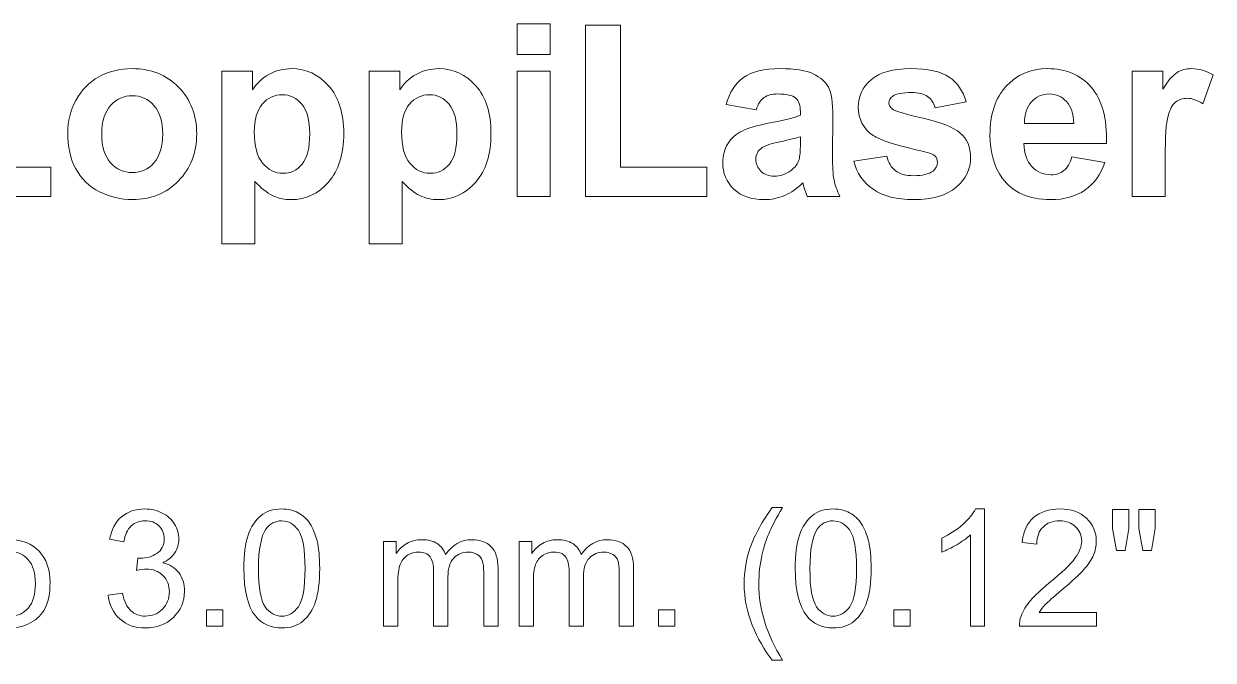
# Model space of a CAD drawing. Header units: millimetres. Extents: x -712 to 738, y -887 to 928.
# Drawn here: x 253.2 to 531.8, y 778.5 to 927.5 of the extents above; entities that cross this region are included whole.
import ezdxf

# ---------------------------------------------------------------- set-up
doc = ezdxf.new("R2010")
doc.units = ezdxf.units.MM
doc.header["$MEASUREMENT"] = 0
doc.layers.add('layer 1', color=7, linetype='Continuous')

msp = doc.modelspace()

# ---------------------------------------------------------------- linework, layer by layer
at = {"layer": 'layer 1', "color": 250, "lineweight": 9}
for points, knots in [([(368.7768, 920.2864), (368.7768, 920.2864), (368.7768, 927.4552), (368.7768, 927.4552), (368.7768, 927.4552), (368.7768, 927.4552), (376.5101, 927.4552), (376.5101, 927.4552), (376.5101, 927.4552), (376.5101, 927.4552), (376.5101, 920.2864), (376.5101, 920.2864), (376.5101, 920.2864), (376.5101, 920.2864), (368.7768, 920.2864), (368.7768, 920.2864)], [0, 0, 0, 0, 0.2, 0.2, 0.2, 0.2, 0.4, 0.4, 0.4, 0.4, 0.6, 0.6, 0.6, 0.6, 1, 1, 1, 1]), ([(231.1391, 887.0388), (231.1391, 887.0388), (231.1391, 927.1165), (231.1391, 927.1165), (231.1391, 927.1165), (231.1391, 927.1165), (239.3239, 927.1165), (239.3239, 927.1165), (239.3239, 927.1165), (239.3239, 927.1165), (239.3239, 893.8689), (239.3239, 893.8689), (239.3239, 893.8689), (239.3239, 893.8689), (259.5886, 893.8689), (259.5886, 893.8689), (259.5886, 893.8689), (259.5886, 893.8689), (259.5886, 887.0388), (259.5886, 887.0388), (259.5886, 887.0388), (259.5886, 887.0388), (231.1391, 887.0388), (231.1391, 887.0388)], [0, 0, 0, 0, 0.14285714, 0.14285714, 0.14285714, 0.14285714, 0.28571429, 0.28571429, 0.28571429, 0.28571429, 0.42857143, 0.42857143, 0.42857143, 0.42857143, 0.57142857, 0.57142857, 0.57142857, 0.57142857, 0.71428571, 0.71428571, 0.71428571, 0.71428571, 1, 1, 1, 1]), ([(384.7421, 887.0388), (384.7421, 887.0388), (384.7421, 927.1165), (384.7421, 927.1165), (384.7421, 927.1165), (384.7421, 927.1165), (392.9269, 927.1165), (392.9269, 927.1165), (392.9269, 927.1165), (392.9269, 927.1165), (392.9269, 893.8689), (392.9269, 893.8689), (392.9269, 893.8689), (392.9269, 893.8689), (413.1916, 893.8689), (413.1916, 893.8689), (413.1916, 893.8689), (413.1916, 893.8689), (413.1916, 887.0388), (413.1916, 887.0388), (413.1916, 887.0388), (413.1916, 887.0388), (384.7421, 887.0388), (384.7421, 887.0388)], [0, 0, 0, 0, 0.14285714, 0.14285714, 0.14285714, 0.14285714, 0.28571429, 0.28571429, 0.28571429, 0.28571429, 0.42857143, 0.42857143, 0.42857143, 0.42857143, 0.57142857, 0.57142857, 0.57142857, 0.57142857, 0.71428571, 0.71428571, 0.71428571, 0.71428571, 1, 1, 1, 1]), ([(263.5305, 902.0444), (263.5305, 904.6222), (264.1608, 907.1153), (265.4309, 909.5237), (265.4309, 909.5237), (266.701, 911.9416), (268.4979, 913.7761), (270.8216, 915.0462), (270.8216, 915.0462), (273.1454, 916.3162), (275.7326, 916.956), (278.602, 916.956), (278.602, 916.956), (283.0331, 916.956), (286.6552, 915.5166), (289.4869, 912.6377), (289.4869, 912.6377), (292.3187, 909.7495), (293.7299, 906.1181), (293.7299, 901.7152), (293.7299, 901.7152), (293.7299, 897.2746), (292.2999, 893.5961), (289.4493, 890.6797), (289.4493, 890.6797), (286.5893, 887.7632), (282.9955, 886.305), (278.6584, 886.305), (278.6584, 886.305), (275.9772, 886.305), (273.4182, 886.9165), (270.9816, 888.1301), (270.9816, 888.1301), (268.5543, 889.3437), (266.701, 891.1218), (265.4309, 893.4738), (265.4309, 893.4738), (264.1608, 895.8164), (263.5305, 898.6764), (263.5305, 902.0444)], [0, 0, 0, 0, 0.09090909, 0.09090909, 0.09090909, 0.09090909, 0.18181818, 0.18181818, 0.18181818, 0.18181818, 0.27272727, 0.27272727, 0.27272727, 0.27272727, 0.36363636, 0.36363636, 0.36363636, 0.36363636, 0.45454545, 0.45454545, 0.45454545, 0.45454545, 0.54545455, 0.54545455, 0.54545455, 0.54545455, 0.63636364, 0.63636364, 0.63636364, 0.63636364, 0.72727273, 0.72727273, 0.72727273, 0.72727273, 0.81818182, 0.81818182, 0.81818182, 0.81818182, 1, 1, 1, 1]), ([(299.591, 916.3351), (299.591, 916.3351), (306.8163, 916.3351), (306.8163, 916.3351), (306.8163, 916.3351), (306.8163, 916.3351), (306.8163, 912.0356), (306.8163, 912.0356), (306.8163, 912.0356), (307.7571, 913.5033), (309.0178, 914.6887), (310.6171, 915.6012), (310.6171, 915.6012), (312.2165, 916.5044), (313.9946, 916.956), (315.942, 916.956), (315.942, 916.956), (319.3382, 916.956), (322.2265, 915.6201), (324.5973, 912.9482), (324.5973, 912.9482), (326.9681, 910.2858), (328.1535, 906.5602), (328.1535, 901.7998), (328.1535, 901.7998), (328.1535, 896.8983), (326.9587, 893.0975), (324.569, 890.3786), (324.569, 890.3786), (322.1794, 887.6597), (319.2818, 886.305), (315.8761, 886.305), (315.8761, 886.305), (314.258, 886.305), (312.7903, 886.6249), (311.4732, 887.274), (311.4732, 887.274), (310.1655, 887.9137), (308.7732, 889.0145), (307.3243, 890.5762), (307.3243, 890.5762), (307.3243, 890.5762), (307.3243, 875.9186), (307.3243, 875.9186), (307.3243, 875.9186), (307.3243, 875.9186), (299.591, 875.9186), (299.591, 875.9186), (299.591, 875.9186), (299.591, 875.9186), (299.591, 916.3351), (299.591, 916.3351)], [0, 0, 0, 0, 0.07142857, 0.07142857, 0.07142857, 0.07142857, 0.14285714, 0.14285714, 0.14285714, 0.14285714, 0.21428571, 0.21428571, 0.21428571, 0.21428571, 0.28571429, 0.28571429, 0.28571429, 0.28571429, 0.35714286, 0.35714286, 0.35714286, 0.35714286, 0.42857143, 0.42857143, 0.42857143, 0.42857143, 0.5, 0.5, 0.5, 0.5, 0.57142857, 0.57142857, 0.57142857, 0.57142857, 0.64285714, 0.64285714, 0.64285714, 0.64285714, 0.71428571, 0.71428571, 0.71428571, 0.71428571, 0.78571429, 0.78571429, 0.78571429, 0.78571429, 0.85714286, 0.85714286, 0.85714286, 0.85714286, 1, 1, 1, 1]), ([(334.071, 916.3351), (334.071, 916.3351), (341.2963, 916.3351), (341.2963, 916.3351), (341.2963, 916.3351), (341.2963, 916.3351), (341.2963, 912.0356), (341.2963, 912.0356), (341.2963, 912.0356), (342.2371, 913.5033), (343.4978, 914.6887), (345.0971, 915.6012), (345.0971, 915.6012), (346.6965, 916.5044), (348.4746, 916.956), (350.422, 916.956), (350.422, 916.956), (353.8182, 916.956), (356.7065, 915.6201), (359.0773, 912.9482), (359.0773, 912.9482), (361.4481, 910.2858), (362.6335, 906.5602), (362.6335, 901.7998), (362.6335, 901.7998), (362.6335, 896.8983), (361.4387, 893.0975), (359.049, 890.3786), (359.049, 890.3786), (356.6594, 887.6597), (353.7618, 886.305), (350.3561, 886.305), (350.3561, 886.305), (348.738, 886.305), (347.2703, 886.6249), (345.9532, 887.274), (345.9532, 887.274), (344.6455, 887.9137), (343.2532, 889.0145), (341.8043, 890.5762), (341.8043, 890.5762), (341.8043, 890.5762), (341.8043, 875.9186), (341.8043, 875.9186), (341.8043, 875.9186), (341.8043, 875.9186), (334.071, 875.9186), (334.071, 875.9186), (334.071, 875.9186), (334.071, 875.9186), (334.071, 916.3351), (334.071, 916.3351)], [0, 0, 0, 0, 0.07142857, 0.07142857, 0.07142857, 0.07142857, 0.14285714, 0.14285714, 0.14285714, 0.14285714, 0.21428571, 0.21428571, 0.21428571, 0.21428571, 0.28571429, 0.28571429, 0.28571429, 0.28571429, 0.35714286, 0.35714286, 0.35714286, 0.35714286, 0.42857143, 0.42857143, 0.42857143, 0.42857143, 0.5, 0.5, 0.5, 0.5, 0.57142857, 0.57142857, 0.57142857, 0.57142857, 0.64285714, 0.64285714, 0.64285714, 0.64285714, 0.71428571, 0.71428571, 0.71428571, 0.71428571, 0.78571429, 0.78571429, 0.78571429, 0.78571429, 0.85714286, 0.85714286, 0.85714286, 0.85714286, 1, 1, 1, 1]), ([(368.7768, 887.0388), (368.7768, 887.0388), (368.7768, 916.3351), (368.7768, 916.3351), (368.7768, 916.3351), (368.7768, 916.3351), (376.5101, 916.3351), (376.5101, 916.3351), (376.5101, 916.3351), (376.5101, 916.3351), (376.5101, 887.0388), (376.5101, 887.0388), (376.5101, 887.0388), (376.5101, 887.0388), (368.7768, 887.0388), (368.7768, 887.0388)], [0, 0, 0, 0, 0.2, 0.2, 0.2, 0.2, 0.4, 0.4, 0.4, 0.4, 0.6, 0.6, 0.6, 0.6, 1, 1, 1, 1]), ([(424.6975, 907.3035), (424.6975, 907.3035), (417.698, 908.5453), (417.698, 908.5453), (417.698, 908.5453), (418.4882, 911.4053), (419.8524, 913.5221), (421.781, 914.8956), (421.781, 914.8956), (423.7096, 916.2692), (426.579, 916.956), (430.3798, 916.956), (430.3798, 916.956), (433.8326, 916.956), (436.4103, 916.5514), (438.1037, 915.7329), (438.1037, 915.7329), (439.7878, 914.9145), (440.9826, 913.8796), (441.6693, 912.6189), (441.6693, 912.6189), (442.3561, 911.3583), (442.7042, 909.0533), (442.7042, 905.6853), (442.7042, 905.6853), (442.7042, 905.6853), (442.5913, 896.6537), (442.5913, 896.6537), (442.5913, 896.6537), (442.5913, 894.0853), (442.7136, 892.1849), (442.9582, 890.9619), (442.9582, 890.9619), (443.2028, 889.7389), (443.6638, 888.4312), (444.3412, 887.0388), (444.3412, 887.0388), (444.3412, 887.0388), (436.6643, 887.0388), (436.6643, 887.0388), (436.6643, 887.0388), (436.4668, 887.5468), (436.2128, 888.2995), (435.9211, 889.2967), (435.9211, 889.2967), (435.7988, 889.7577), (435.7047, 890.0587), (435.6483, 890.1999), (435.6483, 890.1999), (434.3312, 888.9016), (432.92, 887.9326), (431.4147, 887.2834), (431.4147, 887.2834), (429.9095, 886.6343), (428.3101, 886.305), (426.6073, 886.305), (426.6073, 886.305), (423.6061, 886.305), (421.2354, 887.1235), (419.5043, 888.7604), (419.5043, 888.7604), (417.7732, 890.388), (416.9077, 892.4578), (416.9077, 894.9603), (416.9077, 894.9603), (416.9077, 896.6067), (417.3028, 898.0837), (418.0931, 899.382), (418.0931, 899.382), (418.8834, 900.6709), (419.9841, 901.6681), (421.4141, 902.3549), (421.4141, 902.3549), (422.8347, 903.0417), (424.8856, 903.6438), (427.5669, 904.1612), (427.5669, 904.1612), (431.1795, 904.8386), (433.6914, 905.4783), (435.0838, 906.0616), (435.0838, 906.0616), (435.0838, 906.0616), (435.0838, 906.8425), (435.0838, 906.8425), (435.0838, 906.8425), (435.0838, 908.3477), (434.7169, 909.4202), (433.9831, 910.0694), (433.9831, 910.0694), (433.2399, 910.7091), (431.8475, 911.029), (429.806, 911.029), (429.806, 911.029), (428.423, 911.029), (427.3505, 910.7562), (426.579, 910.2011), (426.579, 910.2011), (425.7982, 909.6554), (425.1773, 908.6864), (424.6975, 907.3035)], [0, 0, 0, 0, 0.03846154, 0.03846154, 0.03846154, 0.03846154, 0.07692308, 0.07692308, 0.07692308, 0.07692308, 0.11538462, 0.11538462, 0.11538462, 0.11538462, 0.15384615, 0.15384615, 0.15384615, 0.15384615, 0.19230769, 0.19230769, 0.19230769, 0.19230769, 0.23076923, 0.23076923, 0.23076923, 0.23076923, 0.26923077, 0.26923077, 0.26923077, 0.26923077, 0.30769231, 0.30769231, 0.30769231, 0.30769231, 0.34615385, 0.34615385, 0.34615385, 0.34615385, 0.38461538, 0.38461538, 0.38461538, 0.38461538, 0.42307692, 0.42307692, 0.42307692, 0.42307692, 0.46153846, 0.46153846, 0.46153846, 0.46153846, 0.5, 0.5, 0.5, 0.5, 0.53846154, 0.53846154, 0.53846154, 0.53846154, 0.57692308, 0.57692308, 0.57692308, 0.57692308, 0.61538462, 0.61538462, 0.61538462, 0.61538462, 0.65384615, 0.65384615, 0.65384615, 0.65384615, 0.69230769, 0.69230769, 0.69230769, 0.69230769, 0.73076923, 0.73076923, 0.73076923, 0.73076923, 0.76923077, 0.76923077, 0.76923077, 0.76923077, 0.80769231, 0.80769231, 0.80769231, 0.80769231, 0.84615385, 0.84615385, 0.84615385, 0.84615385, 0.88461538, 0.88461538, 0.88461538, 0.88461538, 0.92307692, 0.92307692, 0.92307692, 0.92307692, 1, 1, 1, 1]), ([(447.5681, 895.2801), (447.5681, 895.2801), (455.3578, 896.4655), (455.3578, 896.4655), (455.3578, 896.4655), (455.6871, 894.9697), (456.3551, 893.8313), (457.3711, 893.0599), (457.3711, 893.0599), (458.3778, 892.279), (459.7984, 891.8933), (461.6141, 891.8933), (461.6141, 891.8933), (463.618, 891.8933), (465.1233, 892.2602), (466.1393, 892.994), (466.1393, 892.994), (466.8167, 893.5114), (467.1554, 894.2076), (467.1554, 895.0732), (467.1554, 895.0732), (467.1554, 895.6565), (466.9672, 896.1457), (466.6003, 896.5314), (466.6003, 896.5314), (466.2146, 896.8983), (465.3491, 897.2464), (464.0131, 897.5569), (464.0131, 897.5569), (457.7569, 898.9398), (453.7961, 900.2005), (452.1215, 901.3388), (452.1215, 901.3388), (449.7978, 902.9288), (448.6406, 905.1302), (448.6406, 907.9432), (448.6406, 907.9432), (448.6406, 910.4927), (449.6472, 912.6283), (451.6511, 914.3594), (451.6511, 914.3594), (453.655, 916.0904), (456.7596, 916.956), (460.965, 916.956), (460.965, 916.956), (464.9727, 916.956), (467.955, 916.2974), (469.9025, 914.9897), (469.9025, 914.9897), (471.8499, 913.6726), (473.1953, 911.7346), (473.9291, 909.1662), (473.9291, 909.1662), (473.9291, 909.1662), (466.6473, 907.8115), (466.6473, 907.8115), (466.6473, 907.8115), (466.3369, 908.9592), (465.7348, 909.8436), (464.8598, 910.4551), (464.8598, 910.4551), (463.9849, 911.0666), (462.7337, 911.3677), (461.1061, 911.3677), (461.1061, 911.3677), (459.0552, 911.3677), (457.5875, 911.0854), (456.6938, 910.5116), (456.6938, 910.5116), (456.1011, 910.107), (455.8094, 909.5802), (455.8094, 908.9404), (455.8094, 908.9404), (455.8094, 908.3854), (456.0634, 907.915), (456.5809, 907.5292), (456.5809, 907.5292), (457.2865, 907.0118), (459.7043, 906.2874), (463.8438, 905.3466), (463.8438, 905.3466), (467.9833, 904.4058), (470.8715, 903.258), (472.5085, 901.8939), (472.5085, 901.8939), (474.136, 900.5203), (474.9451, 898.5917), (474.9451, 896.1268), (474.9451, 896.1268), (474.9451, 893.4456), (473.8256, 891.1312), (471.5771, 889.2026), (471.5771, 889.2026), (469.338, 887.274), (466.017, 886.305), (461.6141, 886.305), (461.6141, 886.305), (457.6252, 886.305), (454.4641, 887.1141), (452.1309, 888.7228), (452.1309, 888.7228), (449.8072, 890.3316), (448.2831, 892.5142), (447.5681, 895.2801)], [0, 0, 0, 0, 0.03703704, 0.03703704, 0.03703704, 0.03703704, 0.07407407, 0.07407407, 0.07407407, 0.07407407, 0.11111111, 0.11111111, 0.11111111, 0.11111111, 0.14814815, 0.14814815, 0.14814815, 0.14814815, 0.18518519, 0.18518519, 0.18518519, 0.18518519, 0.22222222, 0.22222222, 0.22222222, 0.22222222, 0.25925926, 0.25925926, 0.25925926, 0.25925926, 0.2962963, 0.2962963, 0.2962963, 0.2962963, 0.33333333, 0.33333333, 0.33333333, 0.33333333, 0.37037037, 0.37037037, 0.37037037, 0.37037037, 0.40740741, 0.40740741, 0.40740741, 0.40740741, 0.44444444, 0.44444444, 0.44444444, 0.44444444, 0.48148148, 0.48148148, 0.48148148, 0.48148148, 0.51851852, 0.51851852, 0.51851852, 0.51851852, 0.55555556, 0.55555556, 0.55555556, 0.55555556, 0.59259259, 0.59259259, 0.59259259, 0.59259259, 0.62962963, 0.62962963, 0.62962963, 0.62962963, 0.66666667, 0.66666667, 0.66666667, 0.66666667, 0.7037037, 0.7037037, 0.7037037, 0.7037037, 0.74074074, 0.74074074, 0.74074074, 0.74074074, 0.77777778, 0.77777778, 0.77777778, 0.77777778, 0.81481481, 0.81481481, 0.81481481, 0.81481481, 0.85185185, 0.85185185, 0.85185185, 0.85185185, 0.88888889, 0.88888889, 0.88888889, 0.88888889, 0.92592593, 0.92592593, 0.92592593, 0.92592593, 1, 1, 1, 1]), ([(498.6625, 896.2962), (498.6625, 896.2962), (506.3958, 894.9979), (506.3958, 894.9979), (506.3958, 894.9979), (505.4079, 892.1661), (503.8368, 890.0117), (501.7012, 888.5253), (501.7012, 888.5253), (499.5562, 887.0482), (496.875, 886.305), (493.6669, 886.305), (493.6669, 886.305), (488.5772, 886.305), (484.8046, 887.9702), (482.368, 891.3006), (482.368, 891.3006), (480.4393, 893.9724), (479.4703, 897.3405), (479.4703, 901.4141), (479.4703, 901.4141), (479.4703, 906.2686), (480.7404, 910.0788), (483.2711, 912.8259), (483.2711, 912.8259), (485.8018, 915.5824), (489.0099, 916.956), (492.886, 916.956), (492.886, 916.956), (497.2325, 916.956), (500.6664, 915.5166), (503.1877, 912.6377), (503.1877, 912.6377), (505.6996, 909.7589), (506.9038, 905.3466), (506.7909, 899.4008), (506.7909, 899.4008), (506.7909, 899.4008), (487.4294, 899.4008), (487.4294, 899.4008), (487.4294, 899.4008), (487.4859, 897.1053), (488.1068, 895.3178), (489.3016, 894.0383), (489.3016, 894.0383), (490.487, 892.7588), (491.9734, 892.1191), (493.7421, 892.1191), (493.7421, 892.1191), (494.9558, 892.1191), (495.9718, 892.4484), (496.7903, 893.1069), (496.7903, 893.1069), (497.6182, 893.7655), (498.2391, 894.8286), (498.6625, 896.2962)], [0, 0, 0, 0, 0.06666667, 0.06666667, 0.06666667, 0.06666667, 0.13333333, 0.13333333, 0.13333333, 0.13333333, 0.2, 0.2, 0.2, 0.2, 0.26666667, 0.26666667, 0.26666667, 0.26666667, 0.33333333, 0.33333333, 0.33333333, 0.33333333, 0.4, 0.4, 0.4, 0.4, 0.46666667, 0.46666667, 0.46666667, 0.46666667, 0.53333333, 0.53333333, 0.53333333, 0.53333333, 0.6, 0.6, 0.6, 0.6, 0.66666667, 0.66666667, 0.66666667, 0.66666667, 0.73333333, 0.73333333, 0.73333333, 0.73333333, 0.8, 0.8, 0.8, 0.8, 0.86666667, 0.86666667, 0.86666667, 0.86666667, 1, 1, 1, 1]), ([(520.517, 887.0388), (520.517, 887.0388), (512.7837, 887.0388), (512.7837, 887.0388), (512.7837, 887.0388), (512.7837, 887.0388), (512.7837, 916.3351), (512.7837, 916.3351), (512.7837, 916.3351), (512.7837, 916.3351), (519.9526, 916.3351), (519.9526, 916.3351), (519.9526, 916.3351), (519.9526, 916.3351), (519.9526, 912.1768), (519.9526, 912.1768), (519.9526, 912.1768), (521.185, 914.143), (522.2951, 915.4319), (523.283, 916.0434), (523.283, 916.0434), (524.2708, 916.6549), (525.3903, 916.956), (526.6416, 916.956), (526.6416, 916.956), (528.4103, 916.956), (530.1131, 916.4668), (531.7501, 915.4977), (531.7501, 915.4977), (531.7501, 915.4977), (529.3511, 908.7429), (529.3511, 908.7429), (529.3511, 908.7429), (528.0434, 909.5896), (526.8298, 910.0129), (525.7102, 910.0129), (525.7102, 910.0129), (524.6189, 910.0129), (523.6969, 909.7119), (522.9443, 909.1192), (522.9443, 909.1192), (522.1917, 908.5171), (521.599, 907.4446), (521.1662, 905.8829), (521.1662, 905.8829), (520.7334, 904.3211), (520.517, 901.0472), (520.517, 896.0704), (520.517, 896.0704), (520.517, 896.0704), (520.517, 887.0388), (520.517, 887.0388)], [0, 0, 0, 0, 0.07142857, 0.07142857, 0.07142857, 0.07142857, 0.14285714, 0.14285714, 0.14285714, 0.14285714, 0.21428571, 0.21428571, 0.21428571, 0.21428571, 0.28571429, 0.28571429, 0.28571429, 0.28571429, 0.35714286, 0.35714286, 0.35714286, 0.35714286, 0.42857143, 0.42857143, 0.42857143, 0.42857143, 0.5, 0.5, 0.5, 0.5, 0.57142857, 0.57142857, 0.57142857, 0.57142857, 0.64285714, 0.64285714, 0.64285714, 0.64285714, 0.71428571, 0.71428571, 0.71428571, 0.71428571, 0.78571429, 0.78571429, 0.78571429, 0.78571429, 0.85714286, 0.85714286, 0.85714286, 0.85714286, 1, 1, 1, 1]), ([(307.2114, 902.1385), (307.2114, 898.8363), (307.8606, 896.3997), (309.1683, 894.8191), (309.1683, 894.8191), (310.4666, 893.248), (312.0565, 892.4578), (313.9193, 892.4578), (313.9193, 892.4578), (315.7162, 892.4578), (317.2121, 893.1822), (318.4069, 894.631), (318.4069, 894.631), (319.6017, 896.0798), (320.1944, 898.4506), (320.1944, 901.7528), (320.1944, 901.7528), (320.1944, 904.8386), (319.5829, 907.1247), (318.3504, 908.6206), (318.3504, 908.6206), (317.1274, 910.1164), (315.6033, 910.8596), (313.7876, 910.8596), (313.7876, 910.8596), (311.8966, 910.8596), (310.3255, 910.1258), (309.0836, 908.6582), (309.0836, 908.6582), (307.8324, 907.1906), (307.2114, 905.0173), (307.2114, 902.1385)], [0, 0, 0, 0, 0.11111111, 0.11111111, 0.11111111, 0.11111111, 0.22222222, 0.22222222, 0.22222222, 0.22222222, 0.33333333, 0.33333333, 0.33333333, 0.33333333, 0.44444444, 0.44444444, 0.44444444, 0.44444444, 0.55555556, 0.55555556, 0.55555556, 0.55555556, 0.66666667, 0.66666667, 0.66666667, 0.66666667, 0.77777778, 0.77777778, 0.77777778, 0.77777778, 1, 1, 1, 1]), ([(341.6914, 902.1385), (341.6914, 898.8363), (342.3406, 896.3997), (343.6483, 894.8191), (343.6483, 894.8191), (344.9466, 893.248), (346.5365, 892.4578), (348.3993, 892.4578), (348.3993, 892.4578), (350.1962, 892.4578), (351.6921, 893.1822), (352.8869, 894.631), (352.8869, 894.631), (354.0817, 896.0798), (354.6744, 898.4506), (354.6744, 901.7528), (354.6744, 901.7528), (354.6744, 904.8386), (354.0629, 907.1247), (352.8304, 908.6206), (352.8304, 908.6206), (351.6074, 910.1164), (350.0833, 910.8596), (348.2676, 910.8596), (348.2676, 910.8596), (346.3766, 910.8596), (344.8055, 910.1258), (343.5636, 908.6582), (343.5636, 908.6582), (342.3124, 907.1906), (341.6914, 905.0173), (341.6914, 902.1385)], [0, 0, 0, 0, 0.11111111, 0.11111111, 0.11111111, 0.11111111, 0.22222222, 0.22222222, 0.22222222, 0.22222222, 0.33333333, 0.33333333, 0.33333333, 0.33333333, 0.44444444, 0.44444444, 0.44444444, 0.44444444, 0.55555556, 0.55555556, 0.55555556, 0.55555556, 0.66666667, 0.66666667, 0.66666667, 0.66666667, 0.77777778, 0.77777778, 0.77777778, 0.77777778, 1, 1, 1, 1]), ([(499.1141, 904.1424), (499.0576, 906.3909), (498.4837, 908.1031), (497.383, 909.2697), (497.383, 909.2697), (496.2823, 910.4457), (494.9463, 911.029), (493.3658, 911.029), (493.3658, 911.029), (491.6818, 911.029), (490.2894, 910.4081), (489.1887, 909.1756), (489.1887, 909.1756), (488.088, 907.9432), (487.5517, 906.2592), (487.5705, 904.1424), (487.5705, 904.1424), (487.5705, 904.1424), (499.1141, 904.1424), (499.1141, 904.1424)], [0, 0, 0, 0, 0.16666667, 0.16666667, 0.16666667, 0.16666667, 0.33333333, 0.33333333, 0.33333333, 0.33333333, 0.5, 0.5, 0.5, 0.5, 0.66666667, 0.66666667, 0.66666667, 0.66666667, 1, 1, 1, 1]), ([(271.4896, 901.6305), (271.4896, 898.7234), (272.1764, 896.4938), (273.5499, 894.9509), (273.5499, 894.9509), (274.9329, 893.3986), (276.6263, 892.6271), (278.649, 892.6271), (278.649, 892.6271), (280.6623, 892.6271), (282.3557, 893.3986), (283.7199, 894.9509), (283.7199, 894.9509), (285.084, 896.4938), (285.7708, 898.7422), (285.7708, 901.6869), (285.7708, 901.6869), (285.7708, 904.5563), (285.084, 906.7672), (283.7199, 908.3101), (283.7199, 908.3101), (282.3557, 909.8624), (280.6623, 910.6339), (278.649, 910.6339), (278.649, 910.6339), (276.6263, 910.6339), (274.9329, 909.8624), (273.5499, 908.3101), (273.5499, 908.3101), (272.1764, 906.7672), (271.4896, 904.5375), (271.4896, 901.6305)], [0, 0, 0, 0, 0.11111111, 0.11111111, 0.11111111, 0.11111111, 0.22222222, 0.22222222, 0.22222222, 0.22222222, 0.33333333, 0.33333333, 0.33333333, 0.33333333, 0.44444444, 0.44444444, 0.44444444, 0.44444444, 0.55555556, 0.55555556, 0.55555556, 0.55555556, 0.66666667, 0.66666667, 0.66666667, 0.66666667, 0.77777778, 0.77777778, 0.77777778, 0.77777778, 1, 1, 1, 1]), ([(435.0838, 901.0378), (434.096, 900.7085), (432.5249, 900.3134), (430.3704, 899.8524), (430.3704, 899.8524), (428.2254, 899.3914), (426.8142, 898.9398), (426.1557, 898.5071), (426.1557, 898.5071), (425.149, 897.7826), (424.641, 896.8795), (424.641, 895.7788), (424.641, 895.7788), (424.641, 894.6874), (425.0456, 893.7561), (425.8546, 892.9658), (425.8546, 892.9658), (426.6637, 892.1755), (427.6892, 891.7804), (428.9404, 891.7804), (428.9404, 891.7804), (430.3328, 891.7804), (431.6687, 892.2414), (432.9388, 893.1539), (432.9388, 893.1539), (433.8702, 893.8595), (434.4911, 894.7063), (434.7828, 895.7223), (434.7828, 895.7223), (434.9803, 896.3809), (435.0838, 897.6415), (435.0838, 899.4949), (435.0838, 899.4949), (435.0838, 899.4949), (435.0838, 901.0378), (435.0838, 901.0378)], [0, 0, 0, 0, 0.1, 0.1, 0.1, 0.1, 0.2, 0.2, 0.2, 0.2, 0.3, 0.3, 0.3, 0.3, 0.4, 0.4, 0.4, 0.4, 0.5, 0.5, 0.5, 0.5, 0.6, 0.6, 0.6, 0.6, 0.7, 0.7, 0.7, 0.7, 0.8, 0.8, 0.8, 0.8, 1, 1, 1, 1]), ([(272.9913, 793.7429), (272.9913, 793.7429), (276.3442, 794.2001), (276.3442, 794.2001), (276.3442, 794.2001), (276.7316, 792.295), (277.3793, 790.9233), (278.3001, 790.0851), (278.3001, 790.0851), (279.2209, 789.2468), (280.3513, 788.8277), (281.6912, 788.8277), (281.6912, 788.8277), (283.2788, 788.8277), (284.6187, 789.3738), (285.6983, 790.4661), (285.6983, 790.4661), (286.7778, 791.5584), (287.3176, 792.911), (287.3176, 794.524), (287.3176, 794.524), (287.3176, 796.0607), (286.8159, 797.3308), (285.8062, 798.3341), (285.8062, 798.3341), (284.8029, 799.3311), (283.5265, 799.8328), (281.9706, 799.8328), (281.9706, 799.8328), (281.3356, 799.8328), (280.5482, 799.7058), (279.602, 799.4581), (279.602, 799.4581), (279.602, 799.4581), (279.9766, 802.392), (279.9766, 802.392), (279.9766, 802.392), (280.1989, 802.3666), (280.383, 802.3539), (280.5164, 802.3539), (280.5164, 802.3539), (281.9516, 802.3539), (283.2343, 802.7286), (284.3837, 803.4715), (284.3837, 803.4715), (285.5268, 804.2145), (286.0983, 805.3576), (286.0983, 806.9007), (286.0983, 806.9007), (286.0983, 808.1263), (285.6792, 809.1424), (284.8473, 809.9489), (284.8473, 809.9489), (284.0154, 810.7554), (282.9422, 811.1554), (281.6277, 811.1554), (281.6277, 811.1554), (280.3195, 811.1554), (279.2336, 810.7427), (278.3636, 809.9171), (278.3636, 809.9171), (277.4937, 809.0916), (276.9348, 807.8533), (276.6872, 806.2022), (276.6872, 806.2022), (276.6872, 806.2022), (273.3342, 806.8118), (273.3342, 806.8118), (273.3342, 806.8118), (273.747, 809.0598), (274.6741, 810.8062), (276.1283, 812.0445), (276.1283, 812.0445), (277.5762, 813.2828), (279.386, 813.8988), (281.5452, 813.8988), (281.5452, 813.8988), (283.0311, 813.8988), (284.4028, 813.5813), (285.6538, 812.9399), (285.6538, 812.9399), (286.9112, 812.3048), (287.8701, 811.4348), (288.5305, 810.3362), (288.5305, 810.3362), (289.1973, 809.2313), (289.5275, 808.0628), (289.5275, 806.8245), (289.5275, 806.8245), (289.5275, 805.6497), (289.21, 804.5829), (288.5813, 803.6176), (288.5813, 803.6176), (287.9463, 802.6524), (287.0064, 801.884), (285.7681, 801.3124), (285.7681, 801.3124), (287.3811, 800.9441), (288.6321, 800.1694), (289.5275, 798.9946), (289.5275, 798.9946), (290.4165, 797.8261), (290.8611, 796.3528), (290.8611, 794.5938), (290.8611, 794.5938), (290.8611, 792.2124), (289.9911, 790.1867), (288.2574, 788.5293), (288.2574, 788.5293), (286.5175, 786.8718), (284.3202, 786.0463), (281.6658, 786.0463), (281.6658, 786.0463), (279.2717, 786.0463), (277.2841, 786.7639), (275.7029, 788.1927), (275.7029, 788.1927), (274.1153, 789.6215), (273.2135, 791.4694), (272.9913, 793.7429)], [0, 0, 0, 0, 0.03225806, 0.03225806, 0.03225806, 0.03225806, 0.06451613, 0.06451613, 0.06451613, 0.06451613, 0.09677419, 0.09677419, 0.09677419, 0.09677419, 0.12903226, 0.12903226, 0.12903226, 0.12903226, 0.16129032, 0.16129032, 0.16129032, 0.16129032, 0.19354839, 0.19354839, 0.19354839, 0.19354839, 0.22580645, 0.22580645, 0.22580645, 0.22580645, 0.25806452, 0.25806452, 0.25806452, 0.25806452, 0.29032258, 0.29032258, 0.29032258, 0.29032258, 0.32258065, 0.32258065, 0.32258065, 0.32258065, 0.35483871, 0.35483871, 0.35483871, 0.35483871, 0.38709677, 0.38709677, 0.38709677, 0.38709677, 0.41935484, 0.41935484, 0.41935484, 0.41935484, 0.4516129, 0.4516129, 0.4516129, 0.4516129, 0.48387097, 0.48387097, 0.48387097, 0.48387097, 0.51612903, 0.51612903, 0.51612903, 0.51612903, 0.5483871, 0.5483871, 0.5483871, 0.5483871, 0.58064516, 0.58064516, 0.58064516, 0.58064516, 0.61290323, 0.61290323, 0.61290323, 0.61290323, 0.64516129, 0.64516129, 0.64516129, 0.64516129, 0.67741935, 0.67741935, 0.67741935, 0.67741935, 0.70967742, 0.70967742, 0.70967742, 0.70967742, 0.74193548, 0.74193548, 0.74193548, 0.74193548, 0.77419355, 0.77419355, 0.77419355, 0.77419355, 0.80645161, 0.80645161, 0.80645161, 0.80645161, 0.83870968, 0.83870968, 0.83870968, 0.83870968, 0.87096774, 0.87096774, 0.87096774, 0.87096774, 0.90322581, 0.90322581, 0.90322581, 0.90322581, 0.93548387, 0.93548387, 0.93548387, 0.93548387, 1, 1, 1, 1]), ([(304.7683, 799.9662), (304.7683, 803.1858), (305.0985, 805.7894), (305.7589, 807.758), (305.7589, 807.758), (306.4257, 809.733), (307.41, 811.2507), (308.7182, 812.3112), (308.7182, 812.3112), (310.02, 813.3717), (311.6647, 813.8988), (313.646, 813.8988), (313.646, 813.8988), (315.1066, 813.8988), (316.3894, 813.6067), (317.5007, 813.0161), (317.5007, 813.0161), (318.6056, 812.4255), (319.5201, 811.5746), (320.2313, 810.4632), (320.2313, 810.4632), (320.9425, 809.3583), (321.5014, 808.0057), (321.9078, 806.4117), (321.9078, 806.4117), (322.3206, 804.8178), (322.5238, 802.6651), (322.5238, 799.9662), (322.5238, 799.9662), (322.5238, 796.7656), (322.1935, 794.1747), (321.5395, 792.2061), (321.5395, 792.2061), (320.8854, 790.2311), (319.9011, 788.7134), (318.5929, 787.6466), (318.5929, 787.6466), (317.2911, 786.5797), (315.64, 786.0463), (313.646, 786.0463), (313.646, 786.0463), (311.0233, 786.0463), (308.9595, 786.9798), (307.4608, 788.8531), (307.4608, 788.8531), (305.6637, 791.1392), (304.7683, 794.8415), (304.7683, 799.9662)], [0, 0, 0, 0, 0.07692308, 0.07692308, 0.07692308, 0.07692308, 0.15384615, 0.15384615, 0.15384615, 0.15384615, 0.23076923, 0.23076923, 0.23076923, 0.23076923, 0.30769231, 0.30769231, 0.30769231, 0.30769231, 0.38461538, 0.38461538, 0.38461538, 0.38461538, 0.46153846, 0.46153846, 0.46153846, 0.46153846, 0.53846154, 0.53846154, 0.53846154, 0.53846154, 0.61538462, 0.61538462, 0.61538462, 0.61538462, 0.69230769, 0.69230769, 0.69230769, 0.69230769, 0.76923077, 0.76923077, 0.76923077, 0.76923077, 0.84615385, 0.84615385, 0.84615385, 0.84615385, 1, 1, 1, 1]), ([(428.5106, 778.5021), (426.6691, 780.8327), (425.1069, 783.557), (423.8305, 786.6813), (423.8305, 786.6813), (422.554, 789.8057), (421.919, 793.0443), (421.919, 796.3909), (421.919, 796.3909), (421.919, 799.3438), (422.3953, 802.1697), (423.3478, 804.8686), (423.3478, 804.8686), (424.4655, 808.0057), (426.1864, 811.13), (428.5106, 814.2417), (428.5106, 814.2417), (428.5106, 814.2417), (430.9111, 814.2417), (430.9111, 814.2417), (430.9111, 814.2417), (429.4124, 811.6635), (428.4154, 809.8219), (427.9328, 808.7169), (427.9328, 808.7169), (427.1771, 807.0087), (426.5801, 805.2242), (426.1483, 803.3636), (426.1483, 803.3636), (425.6149, 801.0457), (425.3482, 798.7152), (425.3482, 796.3719), (425.3482, 796.3719), (425.3482, 790.4089), (427.2025, 784.4523), (430.9111, 778.5021), (430.9111, 778.5021), (430.9111, 778.5021), (428.5106, 778.5021), (428.5106, 778.5021)], [0, 0, 0, 0, 0.09090909, 0.09090909, 0.09090909, 0.09090909, 0.18181818, 0.18181818, 0.18181818, 0.18181818, 0.27272727, 0.27272727, 0.27272727, 0.27272727, 0.36363636, 0.36363636, 0.36363636, 0.36363636, 0.45454545, 0.45454545, 0.45454545, 0.45454545, 0.54545455, 0.54545455, 0.54545455, 0.54545455, 0.63636364, 0.63636364, 0.63636364, 0.63636364, 0.72727273, 0.72727273, 0.72727273, 0.72727273, 0.81818182, 0.81818182, 0.81818182, 0.81818182, 1, 1, 1, 1]), ([(433.883, 799.9662), (433.883, 803.1858), (434.2132, 805.7894), (434.8736, 807.758), (434.8736, 807.758), (435.5404, 809.733), (436.5247, 811.2507), (437.8329, 812.3112), (437.8329, 812.3112), (439.1347, 813.3717), (440.7794, 813.8988), (442.7607, 813.8988), (442.7607, 813.8988), (444.2213, 813.8988), (445.5041, 813.6067), (446.6154, 813.0161), (446.6154, 813.0161), (447.7203, 812.4255), (448.6348, 811.5746), (449.346, 810.4632), (449.346, 810.4632), (450.0572, 809.3583), (450.6161, 808.0057), (451.0225, 806.4117), (451.0225, 806.4117), (451.4353, 804.8178), (451.6385, 802.6651), (451.6385, 799.9662), (451.6385, 799.9662), (451.6385, 796.7656), (451.3082, 794.1747), (450.6542, 792.2061), (450.6542, 792.2061), (450.0001, 790.2311), (449.0158, 788.7134), (447.7076, 787.6466), (447.7076, 787.6466), (446.4058, 786.5797), (444.7547, 786.0463), (442.7607, 786.0463), (442.7607, 786.0463), (440.138, 786.0463), (438.0742, 786.9798), (436.5755, 788.8531), (436.5755, 788.8531), (434.7784, 791.1392), (433.883, 794.8415), (433.883, 799.9662)], [0, 0, 0, 0, 0.07692308, 0.07692308, 0.07692308, 0.07692308, 0.15384615, 0.15384615, 0.15384615, 0.15384615, 0.23076923, 0.23076923, 0.23076923, 0.23076923, 0.30769231, 0.30769231, 0.30769231, 0.30769231, 0.38461538, 0.38461538, 0.38461538, 0.38461538, 0.46153846, 0.46153846, 0.46153846, 0.46153846, 0.53846154, 0.53846154, 0.53846154, 0.53846154, 0.61538462, 0.61538462, 0.61538462, 0.61538462, 0.69230769, 0.69230769, 0.69230769, 0.69230769, 0.76923077, 0.76923077, 0.76923077, 0.76923077, 0.84615385, 0.84615385, 0.84615385, 0.84615385, 1, 1, 1, 1]), ([(478.2336, 786.5035), (478.2336, 786.5035), (474.8806, 786.5035), (474.8806, 786.5035), (474.8806, 786.5035), (474.8806, 786.5035), (474.8806, 807.8533), (474.8806, 807.8533), (474.8806, 807.8533), (474.0741, 807.0785), (473.0136, 806.3101), (471.7055, 805.5418), (471.7055, 805.5418), (470.3973, 804.7734), (469.2162, 804.1955), (468.1747, 803.8145), (468.1747, 803.8145), (468.1747, 803.8145), (468.1747, 807.0531), (468.1747, 807.0531), (468.1747, 807.0531), (470.048, 807.9295), (471.6864, 808.9963), (473.0899, 810.2537), (473.0899, 810.2537), (474.4933, 811.5047), (475.4903, 812.7176), (476.0745, 813.8988), (476.0745, 813.8988), (476.0745, 813.8988), (478.2336, 813.8988), (478.2336, 813.8988), (478.2336, 813.8988), (478.2336, 813.8988), (478.2336, 786.5035), (478.2336, 786.5035)], [0, 0, 0, 0, 0.1, 0.1, 0.1, 0.1, 0.2, 0.2, 0.2, 0.2, 0.3, 0.3, 0.3, 0.3, 0.4, 0.4, 0.4, 0.4, 0.5, 0.5, 0.5, 0.5, 0.6, 0.6, 0.6, 0.6, 0.7, 0.7, 0.7, 0.7, 0.8, 0.8, 0.8, 0.8, 1, 1, 1, 1]), ([(504.416, 789.7041), (504.416, 789.7041), (504.416, 786.5035), (504.416, 786.5035), (504.416, 786.5035), (504.416, 786.5035), (486.3557, 786.5035), (486.3557, 786.5035), (486.3557, 786.5035), (486.3303, 787.31), (486.4636, 788.0847), (486.7494, 788.8341), (486.7494, 788.8341), (487.2129, 790.0597), (487.9559, 791.2726), (488.9783, 792.4601), (488.9783, 792.4601), (490.0007, 793.6476), (491.4613, 795.0193), (493.3601, 796.5751), (493.3601, 796.5751), (496.313, 799.0073), (498.3197, 800.9314), (499.3675, 802.3539), (499.3675, 802.3539), (500.4216, 803.7764), (500.9487, 805.1226), (500.9487, 806.3927), (500.9487, 806.3927), (500.9487, 807.7199), (500.4724, 808.8376), (499.5199, 809.752), (499.5199, 809.752), (498.5673, 810.6601), (497.3227, 811.1173), (495.7922, 811.1173), (495.7922, 811.1173), (494.1729, 811.1173), (492.8774, 810.6347), (491.9058, 809.6695), (491.9058, 809.6695), (490.9342, 808.7106), (490.4453, 807.377), (490.4326, 805.6688), (490.4326, 805.6688), (490.4326, 805.6688), (487.0034, 806.0117), (487.0034, 806.0117), (487.0034, 806.0117), (487.2383, 808.5772), (488.1274, 810.5331), (489.6642, 811.8794), (489.6642, 811.8794), (491.2073, 813.2256), (493.2712, 813.8988), (495.8684, 813.8988), (495.8684, 813.8988), (498.4848, 813.8988), (500.5613, 813.1748), (502.0854, 811.7206), (502.0854, 811.7206), (503.6158, 810.2664), (504.3779, 808.4629), (504.3779, 806.3165), (504.3779, 806.3165), (504.3779, 805.2242), (504.1556, 804.151), (503.7047, 803.0969), (503.7047, 803.0969), (503.2602, 802.0364), (502.5172, 800.9251), (501.4821, 799.7566), (501.4821, 799.7566), (500.4407, 798.5945), (498.7197, 796.9879), (496.3193, 794.9558), (496.3193, 794.9558), (494.3063, 793.2666), (493.0108, 792.1235), (492.4393, 791.5203), (492.4393, 791.5203), (491.8677, 790.917), (491.3978, 790.3137), (491.0231, 789.7041), (491.0231, 789.7041), (491.0231, 789.7041), (504.416, 789.7041), (504.416, 789.7041)], [0, 0, 0, 0, 0.04347826, 0.04347826, 0.04347826, 0.04347826, 0.08695652, 0.08695652, 0.08695652, 0.08695652, 0.13043478, 0.13043478, 0.13043478, 0.13043478, 0.17391304, 0.17391304, 0.17391304, 0.17391304, 0.2173913, 0.2173913, 0.2173913, 0.2173913, 0.26086957, 0.26086957, 0.26086957, 0.26086957, 0.30434783, 0.30434783, 0.30434783, 0.30434783, 0.34782609, 0.34782609, 0.34782609, 0.34782609, 0.39130435, 0.39130435, 0.39130435, 0.39130435, 0.43478261, 0.43478261, 0.43478261, 0.43478261, 0.47826087, 0.47826087, 0.47826087, 0.47826087, 0.52173913, 0.52173913, 0.52173913, 0.52173913, 0.56521739, 0.56521739, 0.56521739, 0.56521739, 0.60869565, 0.60869565, 0.60869565, 0.60869565, 0.65217391, 0.65217391, 0.65217391, 0.65217391, 0.69565217, 0.69565217, 0.69565217, 0.69565217, 0.73913043, 0.73913043, 0.73913043, 0.73913043, 0.7826087, 0.7826087, 0.7826087, 0.7826087, 0.82608696, 0.82608696, 0.82608696, 0.82608696, 0.86956522, 0.86956522, 0.86956522, 0.86956522, 0.91304348, 0.91304348, 0.91304348, 0.91304348, 1, 1, 1, 1]), ([(509.1215, 804.1447), (509.1215, 804.1447), (508.1944, 809.3265), (508.1944, 809.3265), (508.1944, 809.3265), (508.1944, 809.3265), (508.1944, 813.7845), (508.1944, 813.7845), (508.1944, 813.7845), (508.1944, 813.7845), (512.0046, 813.7845), (512.0046, 813.7845), (512.0046, 813.7845), (512.0046, 813.7845), (512.0046, 809.3265), (512.0046, 809.3265), (512.0046, 809.3265), (512.0046, 809.3265), (511.1663, 804.1447), (511.1663, 804.1447), (511.1663, 804.1447), (511.1663, 804.1447), (509.1215, 804.1447), (509.1215, 804.1447)], [0, 0, 0, 0, 0.14285714, 0.14285714, 0.14285714, 0.14285714, 0.28571429, 0.28571429, 0.28571429, 0.28571429, 0.42857143, 0.42857143, 0.42857143, 0.42857143, 0.57142857, 0.57142857, 0.57142857, 0.57142857, 0.71428571, 0.71428571, 0.71428571, 0.71428571, 1, 1, 1, 1]), ([(515.275, 804.1447), (515.275, 804.1447), (514.3669, 809.3265), (514.3669, 809.3265), (514.3669, 809.3265), (514.3669, 809.3265), (514.3669, 813.7845), (514.3669, 813.7845), (514.3669, 813.7845), (514.3669, 813.7845), (518.1771, 813.7845), (518.1771, 813.7845), (518.1771, 813.7845), (518.1771, 813.7845), (518.1771, 809.3265), (518.1771, 809.3265), (518.1771, 809.3265), (518.1771, 809.3265), (517.2817, 804.1447), (517.2817, 804.1447), (517.2817, 804.1447), (517.2817, 804.1447), (515.275, 804.1447), (515.275, 804.1447)], [0, 0, 0, 0, 0.14285714, 0.14285714, 0.14285714, 0.14285714, 0.28571429, 0.28571429, 0.28571429, 0.28571429, 0.42857143, 0.42857143, 0.42857143, 0.42857143, 0.57142857, 0.57142857, 0.57142857, 0.57142857, 0.71428571, 0.71428571, 0.71428571, 0.71428571, 1, 1, 1, 1]), ([(308.1975, 799.9535), (308.1975, 795.4638), (308.7182, 792.4791), (309.766, 791.0059), (309.766, 791.0059), (310.8138, 789.5263), (312.1092, 788.7896), (313.646, 788.7896), (313.646, 788.7896), (315.1828, 788.7896), (316.4783, 789.5326), (317.5261, 791.0122), (317.5261, 791.0122), (318.5739, 792.4982), (319.0946, 795.4765), (319.0946, 799.9535), (319.0946, 799.9535), (319.0946, 804.4431), (318.5739, 807.4278), (317.5261, 808.9011), (317.5261, 808.9011), (316.4846, 810.3807), (315.1764, 811.1173), (313.6079, 811.1173), (313.6079, 811.1173), (312.0711, 811.1173), (310.8392, 810.4632), (309.9184, 809.1614), (309.9184, 809.1614), (308.769, 807.504), (308.1975, 804.4304), (308.1975, 799.9535)], [0, 0, 0, 0, 0.11111111, 0.11111111, 0.11111111, 0.11111111, 0.22222222, 0.22222222, 0.22222222, 0.22222222, 0.33333333, 0.33333333, 0.33333333, 0.33333333, 0.44444444, 0.44444444, 0.44444444, 0.44444444, 0.55555556, 0.55555556, 0.55555556, 0.55555556, 0.66666667, 0.66666667, 0.66666667, 0.66666667, 0.77777778, 0.77777778, 0.77777778, 0.77777778, 1, 1, 1, 1]), ([(437.3122, 799.9535), (437.3122, 795.4638), (437.8329, 792.4791), (438.8807, 791.0059), (438.8807, 791.0059), (439.9285, 789.5263), (441.2239, 788.7896), (442.7607, 788.7896), (442.7607, 788.7896), (444.2975, 788.7896), (445.593, 789.5326), (446.6408, 791.0122), (446.6408, 791.0122), (447.6886, 792.4982), (448.2093, 795.4765), (448.2093, 799.9535), (448.2093, 799.9535), (448.2093, 804.4431), (447.6886, 807.4278), (446.6408, 808.9011), (446.6408, 808.9011), (445.5993, 810.3807), (444.2911, 811.1173), (442.7226, 811.1173), (442.7226, 811.1173), (441.1858, 811.1173), (439.9539, 810.4632), (439.0331, 809.1614), (439.0331, 809.1614), (437.8837, 807.504), (437.3122, 804.4304), (437.3122, 799.9535)], [0, 0, 0, 0, 0.11111111, 0.11111111, 0.11111111, 0.11111111, 0.22222222, 0.22222222, 0.22222222, 0.22222222, 0.33333333, 0.33333333, 0.33333333, 0.33333333, 0.44444444, 0.44444444, 0.44444444, 0.44444444, 0.55555556, 0.55555556, 0.55555556, 0.55555556, 0.66666667, 0.66666667, 0.66666667, 0.66666667, 0.77777778, 0.77777778, 0.77777778, 0.77777778, 1, 1, 1, 1]), ([(240.8714, 796.3909), (240.8714, 800.0424), (241.8874, 802.7476), (243.9259, 804.5066), (243.9259, 804.5066), (245.6214, 805.9672), (247.698, 806.6975), (250.1428, 806.6975), (250.1428, 806.6975), (252.8544, 806.6975), (255.077, 805.8085), (256.8043, 804.0304), (256.8043, 804.0304), (258.5252, 802.2586), (259.3889, 799.8011), (259.3889, 796.6704), (259.3889, 796.6704), (259.3889, 794.1302), (259.0079, 792.1362), (258.2458, 790.682), (258.2458, 790.682), (257.4838, 789.2278), (256.3725, 788.0974), (254.9119, 787.2909), (254.9119, 787.2909), (253.4577, 786.4844), (251.8638, 786.0844), (250.1428, 786.0844), (250.1428, 786.0844), (247.3741, 786.0844), (245.1388, 786.9671), (243.4305, 788.7388), (243.4305, 788.7388), (241.7223, 790.5106), (240.8714, 793.0634), (240.8714, 796.3909)], [0, 0, 0, 0, 0.1, 0.1, 0.1, 0.1, 0.2, 0.2, 0.2, 0.2, 0.3, 0.3, 0.3, 0.3, 0.4, 0.4, 0.4, 0.4, 0.5, 0.5, 0.5, 0.5, 0.6, 0.6, 0.6, 0.6, 0.7, 0.7, 0.7, 0.7, 0.8, 0.8, 0.8, 0.8, 1, 1, 1, 1]), ([(337.4597, 786.5035), (337.4597, 786.5035), (337.4597, 806.2784), (337.4597, 806.2784), (337.4597, 806.2784), (337.4597, 806.2784), (340.4698, 806.2784), (340.4698, 806.2784), (340.4698, 806.2784), (340.4698, 806.2784), (340.4698, 803.4842), (340.4698, 803.4842), (340.4698, 803.4842), (341.0858, 804.4495), (341.9113, 805.2306), (342.94, 805.8148), (342.94, 805.8148), (343.9688, 806.4054), (345.1373, 806.6975), (346.4518, 806.6975), (346.4518, 806.6975), (347.9123, 806.6975), (349.1126, 806.3927), (350.0461, 805.7894), (350.0461, 805.7894), (350.9796, 805.1798), (351.64, 804.3352), (352.021, 803.2429), (352.021, 803.2429), (353.5959, 805.5481), (355.6343, 806.6975), (358.1491, 806.6975), (358.1491, 806.6975), (360.1177, 806.6975), (361.6354, 806.1577), (362.6895, 805.0718), (362.6895, 805.0718), (363.75, 803.9859), (364.2835, 802.3158), (364.2835, 800.0614), (364.2835, 800.0614), (364.2835, 800.0614), (364.2835, 786.5035), (364.2835, 786.5035), (364.2835, 786.5035), (364.2835, 786.5035), (360.9305, 786.5035), (360.9305, 786.5035), (360.9305, 786.5035), (360.9305, 786.5035), (360.9305, 798.9501), (360.9305, 798.9501), (360.9305, 798.9501), (360.9305, 800.2837), (360.8162, 801.2489), (360.6003, 801.8395), (360.6003, 801.8395), (360.3844, 802.4301), (359.9907, 802.9), (359.4128, 803.262), (359.4128, 803.262), (358.8412, 803.624), (358.1681, 803.8018), (357.3997, 803.8018), (357.3997, 803.8018), (356.0027, 803.8018), (354.8469, 803.3382), (353.9261, 802.4174), (353.9261, 802.4174), (353.0053, 801.4902), (352.5481, 800.0106), (352.5481, 797.9785), (352.5481, 797.9785), (352.5481, 797.9785), (352.5481, 786.5035), (352.5481, 786.5035), (352.5481, 786.5035), (352.5481, 786.5035), (349.1951, 786.5035), (349.1951, 786.5035), (349.1951, 786.5035), (349.1951, 786.5035), (349.1951, 799.3375), (349.1951, 799.3375), (349.1951, 799.3375), (349.1951, 800.8235), (348.922, 801.9411), (348.3759, 802.6841), (348.3759, 802.6841), (347.8298, 803.4271), (346.9344, 803.8018), (345.6961, 803.8018), (345.6961, 803.8018), (344.7562, 803.8018), (343.8862, 803.5541), (343.0861, 803.0588), (343.0861, 803.0588), (342.286, 802.5635), (341.7081, 801.8395), (341.3461, 800.8806), (341.3461, 800.8806), (340.9905, 799.9281), (340.8127, 798.5501), (340.8127, 796.7529), (340.8127, 796.7529), (340.8127, 796.7529), (340.8127, 786.5035), (340.8127, 786.5035), (340.8127, 786.5035), (340.8127, 786.5035), (337.4597, 786.5035), (337.4597, 786.5035)], [0, 0, 0, 0, 0.03448276, 0.03448276, 0.03448276, 0.03448276, 0.06896552, 0.06896552, 0.06896552, 0.06896552, 0.10344828, 0.10344828, 0.10344828, 0.10344828, 0.13793103, 0.13793103, 0.13793103, 0.13793103, 0.17241379, 0.17241379, 0.17241379, 0.17241379, 0.20689655, 0.20689655, 0.20689655, 0.20689655, 0.24137931, 0.24137931, 0.24137931, 0.24137931, 0.27586207, 0.27586207, 0.27586207, 0.27586207, 0.31034483, 0.31034483, 0.31034483, 0.31034483, 0.34482759, 0.34482759, 0.34482759, 0.34482759, 0.37931034, 0.37931034, 0.37931034, 0.37931034, 0.4137931, 0.4137931, 0.4137931, 0.4137931, 0.44827586, 0.44827586, 0.44827586, 0.44827586, 0.48275862, 0.48275862, 0.48275862, 0.48275862, 0.51724138, 0.51724138, 0.51724138, 0.51724138, 0.55172414, 0.55172414, 0.55172414, 0.55172414, 0.5862069, 0.5862069, 0.5862069, 0.5862069, 0.62068966, 0.62068966, 0.62068966, 0.62068966, 0.65517241, 0.65517241, 0.65517241, 0.65517241, 0.68965517, 0.68965517, 0.68965517, 0.68965517, 0.72413793, 0.72413793, 0.72413793, 0.72413793, 0.75862069, 0.75862069, 0.75862069, 0.75862069, 0.79310345, 0.79310345, 0.79310345, 0.79310345, 0.82758621, 0.82758621, 0.82758621, 0.82758621, 0.86206897, 0.86206897, 0.86206897, 0.86206897, 0.89655172, 0.89655172, 0.89655172, 0.89655172, 0.93103448, 0.93103448, 0.93103448, 0.93103448, 1, 1, 1, 1]), ([(369.1986, 786.5035), (369.1986, 786.5035), (369.1986, 806.2784), (369.1986, 806.2784), (369.1986, 806.2784), (369.1986, 806.2784), (372.2087, 806.2784), (372.2087, 806.2784), (372.2087, 806.2784), (372.2087, 806.2784), (372.2087, 803.4842), (372.2087, 803.4842), (372.2087, 803.4842), (372.8247, 804.4495), (373.6502, 805.2306), (374.6789, 805.8148), (374.6789, 805.8148), (375.7077, 806.4054), (376.8762, 806.6975), (378.1907, 806.6975), (378.1907, 806.6975), (379.6512, 806.6975), (380.8515, 806.3927), (381.785, 805.7894), (381.785, 805.7894), (382.7185, 805.1798), (383.3789, 804.3352), (383.7599, 803.2429), (383.7599, 803.2429), (385.3348, 805.5481), (387.3732, 806.6975), (389.888, 806.6975), (389.888, 806.6975), (391.8566, 806.6975), (393.3743, 806.1577), (394.4284, 805.0718), (394.4284, 805.0718), (395.4889, 803.9859), (396.0224, 802.3158), (396.0224, 800.0614), (396.0224, 800.0614), (396.0224, 800.0614), (396.0224, 786.5035), (396.0224, 786.5035), (396.0224, 786.5035), (396.0224, 786.5035), (392.6694, 786.5035), (392.6694, 786.5035), (392.6694, 786.5035), (392.6694, 786.5035), (392.6694, 798.9501), (392.6694, 798.9501), (392.6694, 798.9501), (392.6694, 800.2837), (392.5551, 801.2489), (392.3392, 801.8395), (392.3392, 801.8395), (392.1233, 802.4301), (391.7296, 802.9), (391.1517, 803.262), (391.1517, 803.262), (390.5801, 803.624), (389.907, 803.8018), (389.1386, 803.8018), (389.1386, 803.8018), (387.7416, 803.8018), (386.5858, 803.3382), (385.665, 802.4174), (385.665, 802.4174), (384.7442, 801.4902), (384.287, 800.0106), (384.287, 797.9785), (384.287, 797.9785), (384.287, 797.9785), (384.287, 786.5035), (384.287, 786.5035), (384.287, 786.5035), (384.287, 786.5035), (380.934, 786.5035), (380.934, 786.5035), (380.934, 786.5035), (380.934, 786.5035), (380.934, 799.3375), (380.934, 799.3375), (380.934, 799.3375), (380.934, 800.8235), (380.6609, 801.9411), (380.1148, 802.6841), (380.1148, 802.6841), (379.5687, 803.4271), (378.6733, 803.8018), (377.435, 803.8018), (377.435, 803.8018), (376.4951, 803.8018), (375.6251, 803.5541), (374.825, 803.0588), (374.825, 803.0588), (374.0249, 802.5635), (373.447, 801.8395), (373.085, 800.8806), (373.085, 800.8806), (372.7294, 799.9281), (372.5516, 798.5501), (372.5516, 796.7529), (372.5516, 796.7529), (372.5516, 796.7529), (372.5516, 786.5035), (372.5516, 786.5035), (372.5516, 786.5035), (372.5516, 786.5035), (369.1986, 786.5035), (369.1986, 786.5035)], [0, 0, 0, 0, 0.03448276, 0.03448276, 0.03448276, 0.03448276, 0.06896552, 0.06896552, 0.06896552, 0.06896552, 0.10344828, 0.10344828, 0.10344828, 0.10344828, 0.13793103, 0.13793103, 0.13793103, 0.13793103, 0.17241379, 0.17241379, 0.17241379, 0.17241379, 0.20689655, 0.20689655, 0.20689655, 0.20689655, 0.24137931, 0.24137931, 0.24137931, 0.24137931, 0.27586207, 0.27586207, 0.27586207, 0.27586207, 0.31034483, 0.31034483, 0.31034483, 0.31034483, 0.34482759, 0.34482759, 0.34482759, 0.34482759, 0.37931034, 0.37931034, 0.37931034, 0.37931034, 0.4137931, 0.4137931, 0.4137931, 0.4137931, 0.44827586, 0.44827586, 0.44827586, 0.44827586, 0.48275862, 0.48275862, 0.48275862, 0.48275862, 0.51724138, 0.51724138, 0.51724138, 0.51724138, 0.55172414, 0.55172414, 0.55172414, 0.55172414, 0.5862069, 0.5862069, 0.5862069, 0.5862069, 0.62068966, 0.62068966, 0.62068966, 0.62068966, 0.65517241, 0.65517241, 0.65517241, 0.65517241, 0.68965517, 0.68965517, 0.68965517, 0.68965517, 0.72413793, 0.72413793, 0.72413793, 0.72413793, 0.75862069, 0.75862069, 0.75862069, 0.75862069, 0.79310345, 0.79310345, 0.79310345, 0.79310345, 0.82758621, 0.82758621, 0.82758621, 0.82758621, 0.86206897, 0.86206897, 0.86206897, 0.86206897, 0.89655172, 0.89655172, 0.89655172, 0.89655172, 0.93103448, 0.93103448, 0.93103448, 0.93103448, 1, 1, 1, 1]), ([(244.3005, 796.3846), (244.3005, 793.8572), (244.853, 791.9648), (245.958, 790.7138), (245.958, 790.7138), (247.0693, 789.4564), (248.46, 788.8277), (250.1428, 788.8277), (250.1428, 788.8277), (251.8066, 788.8277), (253.191, 789.4564), (254.3023, 790.7201), (254.3023, 790.7201), (255.4072, 791.9838), (255.9597, 793.908), (255.9597, 796.4925), (255.9597, 796.4925), (255.9597, 798.9311), (255.4009, 800.779), (254.2896, 802.03), (254.2896, 802.03), (253.1783, 803.2874), (251.7939, 803.9161), (250.1428, 803.9161), (250.1428, 803.9161), (248.46, 803.9161), (247.0693, 803.2937), (245.958, 802.0427), (245.958, 802.0427), (244.853, 800.7917), (244.3005, 798.9057), (244.3005, 796.3846)], [0, 0, 0, 0, 0.11111111, 0.11111111, 0.11111111, 0.11111111, 0.22222222, 0.22222222, 0.22222222, 0.22222222, 0.33333333, 0.33333333, 0.33333333, 0.33333333, 0.44444444, 0.44444444, 0.44444444, 0.44444444, 0.55555556, 0.55555556, 0.55555556, 0.55555556, 0.66666667, 0.66666667, 0.66666667, 0.66666667, 0.77777778, 0.77777778, 0.77777778, 0.77777778, 1, 1, 1, 1]), ([(296.0493, 786.5035), (296.0493, 786.5035), (296.0493, 790.3137), (296.0493, 790.3137), (296.0493, 790.3137), (296.0493, 790.3137), (299.8595, 790.3137), (299.8595, 790.3137), (299.8595, 790.3137), (299.8595, 790.3137), (299.8595, 786.5035), (299.8595, 786.5035), (299.8595, 786.5035), (299.8595, 786.5035), (296.0493, 786.5035), (296.0493, 786.5035)], [0, 0, 0, 0, 0.2, 0.2, 0.2, 0.2, 0.4, 0.4, 0.4, 0.4, 0.6, 0.6, 0.6, 0.6, 1, 1, 1, 1]), ([(401.8901, 786.5035), (401.8901, 786.5035), (401.8901, 790.3137), (401.8901, 790.3137), (401.8901, 790.3137), (401.8901, 790.3137), (405.7003, 790.3137), (405.7003, 790.3137), (405.7003, 790.3137), (405.7003, 790.3137), (405.7003, 786.5035), (405.7003, 786.5035), (405.7003, 786.5035), (405.7003, 786.5035), (401.8901, 786.5035), (401.8901, 786.5035)], [0, 0, 0, 0, 0.2, 0.2, 0.2, 0.2, 0.4, 0.4, 0.4, 0.4, 0.6, 0.6, 0.6, 0.6, 1, 1, 1, 1]), ([(456.941, 786.5035), (456.941, 786.5035), (456.941, 790.3137), (456.941, 790.3137), (456.941, 790.3137), (456.941, 790.3137), (460.7512, 790.3137), (460.7512, 790.3137), (460.7512, 790.3137), (460.7512, 790.3137), (460.7512, 786.5035), (460.7512, 786.5035), (460.7512, 786.5035), (460.7512, 786.5035), (456.941, 786.5035), (456.941, 786.5035)], [0, 0, 0, 0, 0.2, 0.2, 0.2, 0.2, 0.4, 0.4, 0.4, 0.4, 0.6, 0.6, 0.6, 0.6, 1, 1, 1, 1])]:
    msp.add_open_spline(points, degree=3, knots=knots, dxfattribs=at)

doc.saveas('drawing.dxf')
